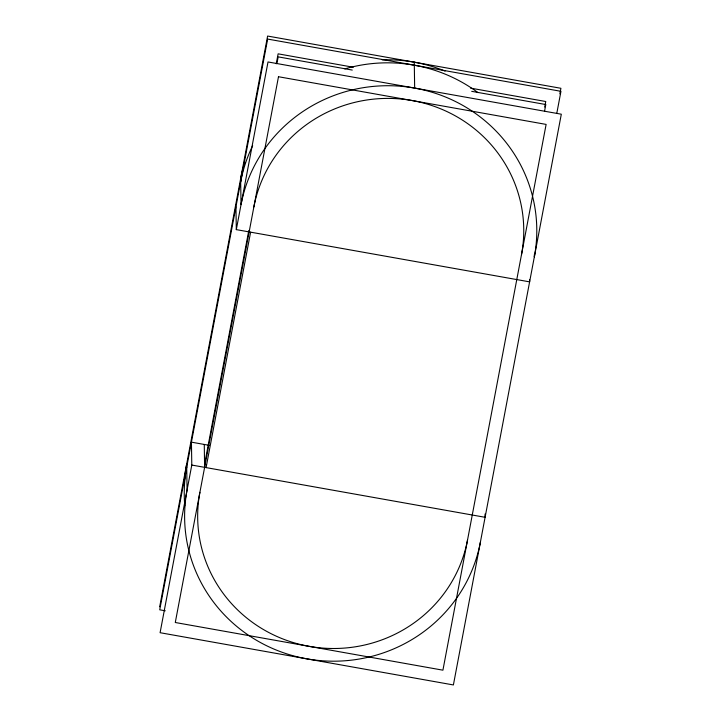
<?xml version="1.0" encoding="UTF-8"?>
<svg xmlns="http://www.w3.org/2000/svg" width="721" height="721" viewBox="0 0 721 721"><rect width="100%" height="100%" fill="white"/><g stroke="black" fill="none" stroke-linecap="round" stroke-linejoin="round"><path stroke-width="1.08" d="M159.683 606.794L267.608 36.05L560.911 88.295L559.866 93.829M209.144 445.317L191.435 442.162L191.795 465.054L160.089 632.705L453.392 684.95L561.317 114.206L268.014 61.961L236.308 229.62L529.62 281.866L529.584 279.685M276.242 63.799L278.126 53.841L353.326 67.242M276.918 63.502L278.171 56.869L352.272 70.063M204.485 464.811L248.772 230.594M206.089 467.596L250.611 232.162M544.716 107.05L545.761 101.517L470.561 88.124M544.553 111.178L545.815 104.545L471.714 91.342M556.774 113.44L560.956 91.315L267.653 39.069L159.729 609.813L165.262 610.795M204.575 464.315L206.044 464.576M191.795 465.054L485.098 517.299L485.044 514.028M534.306 254.711L534.333 256.892A149.112 145.056 -0.9 0 0 414.665 88.088L414.26 62.177M235.947 206.729L236.308 229.62M204.268 444.442L204.62 467.334M253.864 206.936A136.071 132.367 -0.9 0 1 412.304 100.57A136.071 132.367 -0.9 0 1 521.508 254.612M414.665 88.088A149.112 145.056 -0.9 0 0 241.03 204.647L240.625 178.736A149.112 145.056 -0.9 0 1 244.816 162.144M240.67 181.755A149.112 145.056 -0.9 0 1 252.656 145.723M344.782 68.892A149.112 145.056 -0.9 0 1 477.942 92.603M467.541 539.975A136.071 132.367 -0.9 0 1 309.102 646.34A136.071 132.367 -0.9 0 1 199.906 492.308M480.375 542.264A149.112 145.056 -0.9 0 1 306.74 658.823A149.112 145.056 -0.9 0 1 187.072 490.019L186.667 464.108A149.112 145.056 -0.9 0 0 184.576 480.114M184.801 505.89A149.112 145.056 -0.9 0 1 186.712 467.127M382.202 59.888A149.112 145.056 -0.9 0 1 445.064 71.091M278.486 76.732L175.284 622.502L442.919 670.179L546.121 124.409L278.486 76.732"/></g></svg>
